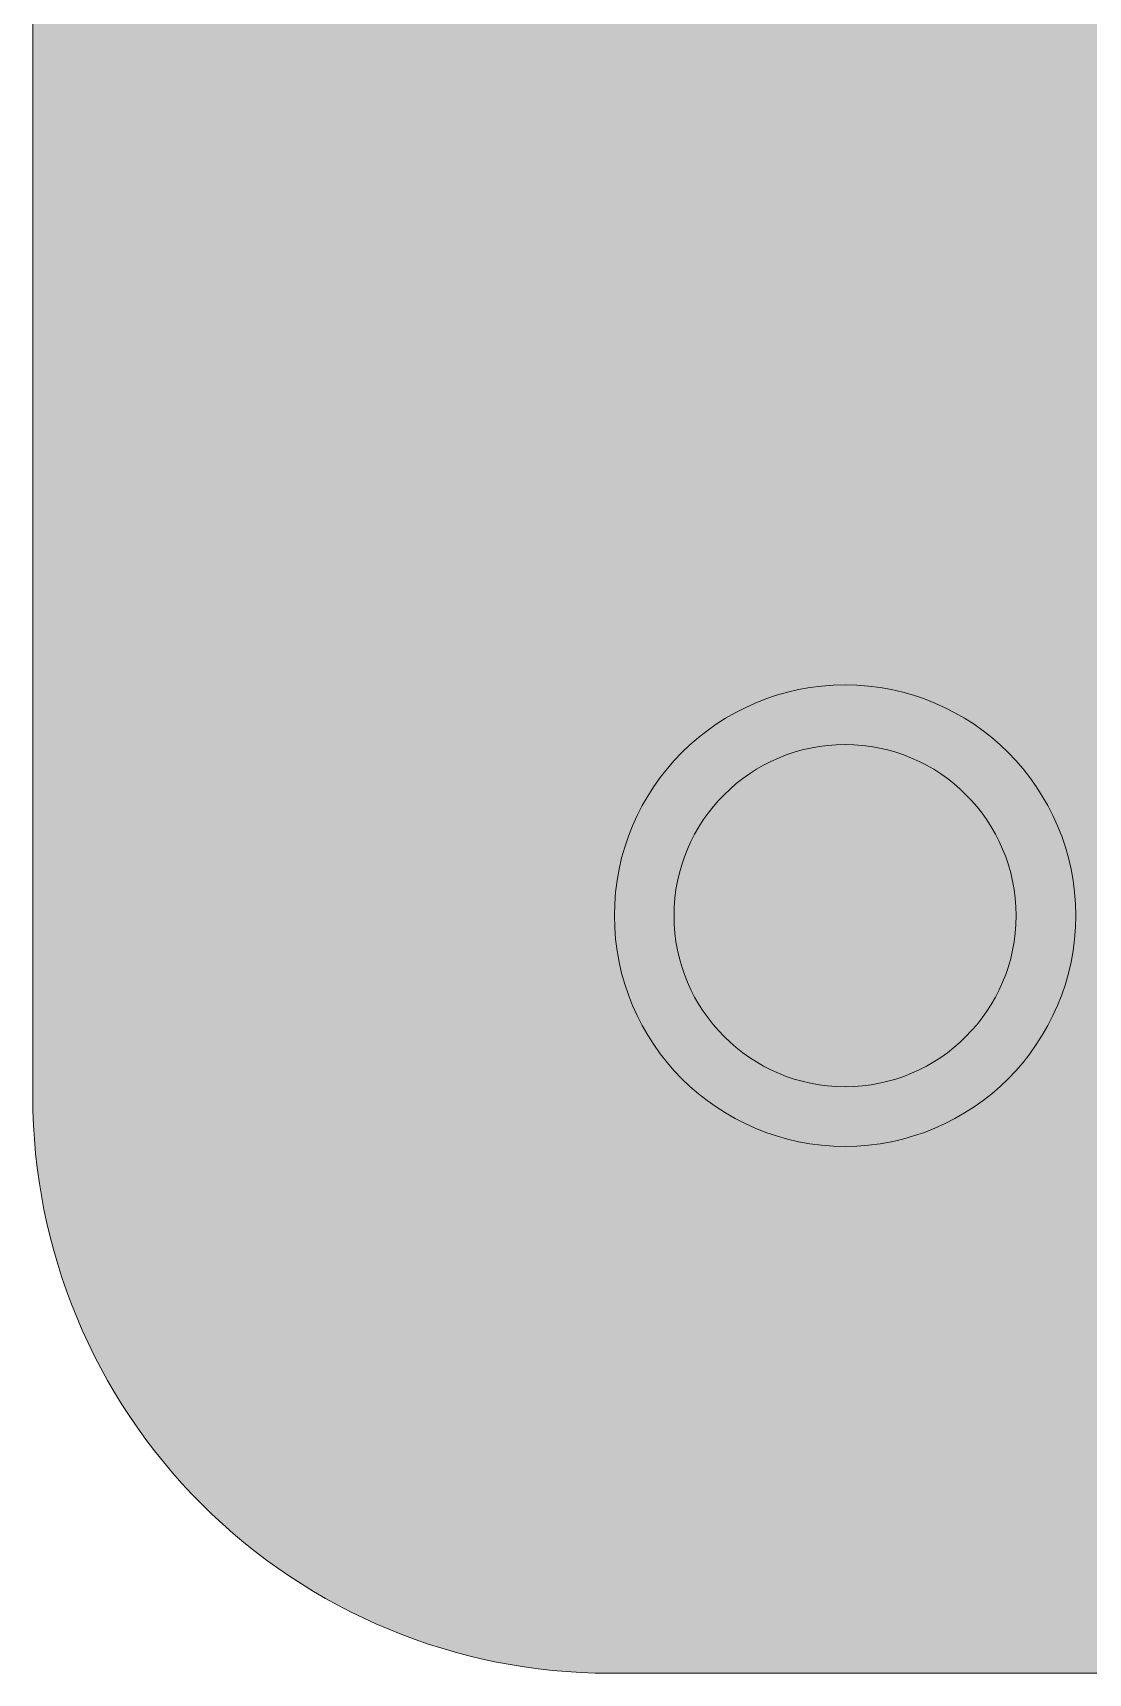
# Model space of a CAD drawing. Header units: millimetres. Extents: x -30 to 30, y -5.6 to 85.1.
# Drawn here: x -30 to -20.85, y 0 to 14.22 of the extents above; entities that cross this region are included whole.
import ezdxf

# ---------------------------------------------------------------- set-up
doc = ezdxf.new("R2010")
doc.units = ezdxf.units.MM
doc.layers.add('GREEN', color=7, linetype='Continuous', true_color=0x007f00)
doc.layers.add('GSCOLORFILL', color=7, linetype='Continuous', lineweight=0)

# ---------------------------------------------------------------- blocks, each defined once
blk = doc.blocks.new('MR-GM-32-5')
at = {"layer": 'GREEN'}
blk.add_hatch(color=256, dxfattribs=at).paths.add_polyline_path([(-24.991, 1), (24.999, 1, 0.414214), (28.999, 5), (28.999, 20, 0.414214), (24.999, 24), (-25.001, 24, 0.414214), (-29.001, 20), (-29.001, 5, 0.414214), (-25.001, 1), (-25.001, 2, -0.414214), (-28.001, 5), (-28.001, 20, -0.414214), (-25.001, 23), (24.999, 23, -0.414214), (27.999, 20), (27.999, 5, -0.414214), (24.999, 2), (-24.991, 2)])
at = {"layer": 'GREEN', "linetype": 'Continuous'}
blk.add_hatch(color=256, dxfattribs=at).paths.add_polyline_path([(-23.189, 13.325, 0.190476), (-23.189, 10.475, 0.827503), (-21.221, 10.85), (-21.221, 10.96), (-21.781, 10.96), (-21.781, 10.85, -0.827503), (-22.668, 10.681, -0.190476), (-22.668, 13.119, -0.827503), (-21.781, 12.95), (-21.221, 12.95, 0.827503)])
at = {"layer": 'GREEN', "lineweight": 9}
h = blk.add_hatch(color=256, dxfattribs=at)
h.paths.add_polyline_path([(-22.482, 7.419), (-22.497, 7.415), (-22.506, 7.414), (-22.518, 7.434), (-22.523, 7.451), (-22.549, 7.458), (-22.571, 7.457), (-22.594, 7.44), (-22.609, 7.421), (-22.621, 7.407), (-22.62, 7.431), (-22.604, 7.445), (-22.602, 7.457), (-22.599, 7.47), (-22.585, 7.495), (-22.561, 7.525), (-22.534, 7.546), (-22.518, 7.559), (-22.515, 7.569), (-22.525, 7.574), (-22.546, 7.572), (-22.579, 7.556), (-22.603, 7.532), (-22.612, 7.512), (-22.621, 7.484), (-22.629, 7.476), (-22.63, 7.481), (-22.613, 7.533), (-22.606, 7.559), (-22.595, 7.581), (-22.585, 7.599), (-22.563, 7.615), (-22.556, 7.622), (-22.557, 7.633), (-22.572, 7.637), (-22.586, 7.632), (-22.612, 7.614), (-22.625, 7.602), (-22.632, 7.574), (-22.64, 7.545), (-22.649, 7.528), (-22.652, 7.544), (-22.649, 7.592), (-22.636, 7.611), (-22.629, 7.625), (-22.629, 7.647), (-22.638, 7.648), (-22.648, 7.647), (-22.664, 7.632), (-22.669, 7.615), (-22.671, 7.596), (-22.673, 7.576), (-22.677, 7.568), (-22.689, 7.588), (-22.692, 7.597), (-22.687, 7.616), (-22.68, 7.641), (-22.677, 7.652), (-22.677, 7.671), (-22.695, 7.662), (-22.705, 7.641), (-22.713, 7.622), (-22.714, 7.604), (-22.719, 7.604), (-22.731, 7.615), (-22.727, 7.641), (-22.723, 7.667), (-22.727, 7.689), (-22.737, 7.693), (-22.75, 7.683), (-22.756, 7.669), (-22.755, 7.63), (-22.754, 7.616), (-22.764, 7.624), (-22.767, 7.63), (-22.764, 7.655), (-22.767, 7.675), (-22.779, 7.68), (-22.787, 7.673), (-22.793, 7.66), (-22.786, 7.643), (-22.784, 7.633), (-22.788, 7.625), (-22.796, 7.627), (-22.805, 7.637), (-22.806, 7.66), (-22.81, 7.676), (-22.819, 7.674), (-22.828, 7.664), (-22.825, 7.648), (-22.825, 7.633), (-22.829, 7.615), (-22.843, 7.609), (-22.828, 7.604), (-22.783, 7.595), (-22.738, 7.583), (-22.707, 7.563), (-22.682, 7.535), (-22.668, 7.502), (-22.655, 7.449), (-22.655, 7.391), (-22.659, 7.343), (-22.673, 7.296), (-22.699, 7.239), (-22.738, 7.181), (-22.769, 7.139), (-22.782, 7.135), (-22.787, 7.144), (-22.777, 7.168), (-22.761, 7.207), (-22.747, 7.231), (-22.747, 7.245), (-22.76, 7.251), (-22.782, 7.245), (-22.793, 7.241), (-22.795, 7.25), (-22.793, 7.271), (-22.788, 7.285), (-22.784, 7.287), (-22.764, 7.269), (-22.756, 7.267), (-22.75, 7.314), (-22.744, 7.36), (-22.754, 7.389), (-22.777, 7.41), (-22.805, 7.42), (-22.833, 7.42), (-22.874, 7.41), (-22.91, 7.394), (-22.934, 7.387), (-22.945, 7.384), (-22.944, 7.371), (-22.961, 7.322), (-22.973, 7.294), (-22.975, 7.265), (-22.971, 7.241), (-22.95, 7.217), (-22.925, 7.212), (-22.902, 7.22), (-22.884, 7.232), (-22.885, 7.258), (-22.901, 7.26), (-22.913, 7.254), (-22.917, 7.25), (-22.926, 7.26), (-22.929, 7.274), (-22.921, 7.287), (-22.897, 7.288), (-22.878, 7.287), (-22.878, 7.309), (-22.872, 7.324), (-22.865, 7.332), (-22.853, 7.329), (-22.846, 7.302), (-22.846, 7.286), (-22.837, 7.285), (-22.819, 7.282), (-22.811, 7.268), (-22.811, 7.249), (-22.816, 7.241), (-22.824, 7.241), (-22.833, 7.253), (-22.843, 7.259), (-22.852, 7.251), (-22.855, 7.236), (-22.846, 7.221), (-22.828, 7.22), (-22.804, 7.223), (-22.778, 7.23), (-22.77, 7.231), (-22.806, 7.153), (-22.973, 7.157), (-23.03, 7.149), (-23.109, 7.149), (-23.174, 7.154), (-23.179, 7.176), (-23.185, 7.195), (-23.192, 7.2), (-23.19, 7.214), (-23.173, 7.198), (-23.155, 7.191), (-23.125, 7.197), (-23.111, 7.214), (-23.111, 7.239), (-23.119, 7.255), (-23.13, 7.259), (-23.141, 7.249), (-23.156, 7.245), (-23.156, 7.265), (-23.147, 7.273), (-23.129, 7.282), (-23.123, 7.31), (-23.116, 7.323), (-23.097, 7.328), (-23.088, 7.306), (-23.084, 7.294), (-23.072, 7.29), (-23.054, 7.291), (-23.044, 7.276), (-23.045, 7.262), (-23.061, 7.262), (-23.067, 7.269), (-23.076, 7.271), (-23.086, 7.265), (-23.092, 7.255), (-23.086, 7.246), (-23.082, 7.225), (-23.069, 7.216), (-23.042, 7.217), (-23.03, 7.236), (-23.019, 7.262), (-23.014, 7.272), (-23.005, 7.265), (-23.007, 7.249), (-23.012, 7.237), (-23.013, 7.227), (-23.003, 7.231), (-22.994, 7.242), (-22.993, 7.259), (-22.995, 7.276), (-23.001, 7.304), (-23.001, 7.317), (-22.996, 7.328), (-22.977, 7.331), (-22.959, 7.35), (-22.957, 7.384), (-22.95, 7.406), (-22.941, 7.419), (-22.931, 7.419), (-22.921, 7.412), (-22.894, 7.42), (-22.861, 7.438), (-22.835, 7.443), (-22.801, 7.44), (-22.768, 7.435), (-22.742, 7.414), (-22.723, 7.387), (-22.721, 7.356), (-22.726, 7.332), (-22.735, 7.306), (-22.742, 7.283), (-22.745, 7.265), (-22.74, 7.265), (-22.727, 7.277), (-22.707, 7.279), (-22.687, 7.283), (-22.676, 7.299), (-22.672, 7.347), (-22.669, 7.385), (-22.684, 7.429), (-22.709, 7.465), (-22.749, 7.486), (-22.787, 7.498), (-22.819, 7.498), (-22.858, 7.489), (-22.892, 7.479), (-22.925, 7.466), (-22.939, 7.447), (-22.949, 7.465), (-22.954, 7.488), (-22.957, 7.498), (-22.962, 7.504), (-22.958, 7.512), (-22.945, 7.507), (-22.934, 7.505), (-22.927, 7.512), (-22.926, 7.539), (-22.926, 7.556), (-22.935, 7.562), (-22.945, 7.562), (-22.944, 7.596), (-22.99, 7.592), (-23.009, 7.593), (-23.019, 7.59), (-23.021, 7.577), (-23.014, 7.57), (-23.012, 7.565), (-23.017, 7.56), (-23.032, 7.558), (-23.042, 7.554), (-23.038, 7.517), (-23.035, 7.505), (-23.017, 7.505), (-23.009, 7.507), (-23.012, 7.486), (-23.021, 7.472), (-23.037, 7.475), (-23.06, 7.482), (-23.096, 7.496), (-23.124, 7.505), (-23.165, 7.504), (-23.199, 7.5), (-23.24, 7.482), (-23.275, 7.445), (-23.294, 7.408), (-23.304, 7.374), (-23.296, 7.331), (-23.295, 7.305), (-23.3, 7.305), (-23.316, 7.351), (-23.321, 7.399), (-23.317, 7.457), (-23.298, 7.512), (-23.272, 7.554), (-23.24, 7.579), (-23.204, 7.592), (-23.167, 7.595), (-23.114, 7.597), (-23.109, 7.602), (-23.115, 7.614), (-23.12, 7.619), (-23.144, 7.619), (-23.147, 7.622), (-23.144, 7.636), (-23.139, 7.653), (-23.139, 7.666), (-23.146, 7.67), (-23.155, 7.667), (-23.165, 7.666), (-23.175, 7.669), (-23.175, 7.678), (-23.183, 7.685), (-23.19, 7.685), (-23.201, 7.679), (-23.208, 7.678), (-23.227, 7.679), (-23.23, 7.685), (-23.24, 7.688), (-23.244, 7.682), (-23.25, 7.67), (-23.252, 7.662), (-23.257, 7.662), (-23.264, 7.671), (-23.273, 7.675), (-23.285, 7.678), (-23.295, 7.678), (-23.299, 7.666), (-23.287, 7.643), (-23.279, 7.62), (-23.281, 7.604), (-23.287, 7.579), (-23.295, 7.579), (-23.295, 7.601), (-23.289, 7.628), (-23.298, 7.65), (-23.314, 7.66), (-23.33, 7.661), (-23.335, 7.657), (-23.328, 7.642), (-23.319, 7.616), (-23.318, 7.595), (-23.321, 7.576), (-23.322, 7.56), (-23.328, 7.56), (-23.328, 7.581), (-23.332, 7.605), (-23.356, 7.629), (-23.37, 7.634), (-23.385, 7.63), (-23.387, 7.622), (-23.368, 7.595), (-23.353, 7.573), (-23.347, 7.551), (-23.349, 7.539), (-23.35, 7.526), (-23.345, 7.516), (-23.335, 7.495), (-23.339, 7.484), (-23.346, 7.481), (-23.359, 7.507), (-23.363, 7.536), (-23.369, 7.56), (-23.385, 7.573), (-23.399, 7.581), (-23.413, 7.585), (-23.429, 7.583), (-23.436, 7.572), (-23.427, 7.56), (-23.41, 7.531), (-23.39, 7.507), (-23.377, 7.486), (-23.376, 7.471), (-23.364, 7.453), (-23.347, 7.434), (-23.341, 7.424), (-23.347, 7.41), (-23.355, 7.415), (-23.364, 7.442), (-23.386, 7.461), (-23.408, 7.465), (-23.425, 7.461), (-23.437, 7.444), (-23.448, 7.425), (-23.452, 7.419), (-23.465, 7.419), (-23.475, 7.424), (-23.482, 7.428), (-23.487, 7.419), (-23.479, 7.398), (-23.464, 7.354), (-23.457, 7.331), (-23.457, 7.325), (-23.43, 7.331), (-23.427, 7.323), (-23.418, 7.341), (-23.414, 7.331), (-23.402, 7.334), (-23.392, 7.371), (-23.382, 7.406), (-23.356, 7.365), (-23.34, 7.329), (-23.358, 7.334), (-23.37, 7.338), (-23.387, 7.338), (-23.404, 7.325), (-23.418, 7.31), (-23.422, 7.299), (-23.416, 7.287), (-23.401, 7.279), (-23.388, 7.263), (-23.387, 7.246), (-23.391, 7.228), (-23.402, 7.216), (-23.464, 7.216), (-23.469, 7.226), (-23.464, 7.253), (-23.452, 7.263), (-23.447, 7.274), (-23.438, 7.274), (-23.432, 7.265), (-23.425, 7.283), (-23.436, 7.301), (-23.445, 7.31), (-23.456, 7.304), (-23.465, 7.283), (-23.484, 7.274), (-23.501, 7.279), (-23.492, 7.258), (-23.487, 7.23), (-23.471, 7.203), (-23.456, 7.186), (-23.455, 7.17), (-23.464, 7.152), (-23.445, 7.156), (-23.45, 7.137), (-23.428, 7.148), (-23.418, 7.163), (-23.415, 7.175), (-23.402, 7.166), (-23.397, 7.184), (-23.379, 7.214), (-23.369, 7.251), (-23.37, 7.274), (-23.373, 7.287), (-23.368, 7.301), (-23.344, 7.302), (-23.332, 7.277), (-23.293, 7.218), (-23.243, 7.144), (-23.224, 7.107), (-23.225, 7.102), (-23.24, 7.094), (-23.257, 7.078), (-23.258, 7.057), (-23.248, 7.037), (-23.234, 7.026), (-22.968, 7.017), (-22.756, 7.02), (-22.721, 7.033), (-22.717, 7.047), (-22.717, 7.073), (-22.732, 7.084), (-22.749, 7.103), (-22.749, 7.111), (-22.744, 7.126), (-22.678, 7.212), (-22.627, 7.273), (-22.616, 7.287), (-22.606, 7.285), (-22.597, 7.274), (-22.59, 7.244), (-22.585, 7.212), (-22.58, 7.205), (-22.569, 7.231), (-22.558, 7.254), (-22.558, 7.265), (-22.534, 7.258), (-22.518, 7.257), (-22.496, 7.244), (-22.495, 7.235), (-22.502, 7.214), (-22.521, 7.216), (-22.549, 7.211), (-22.561, 7.197), (-22.551, 7.171), (-22.537, 7.154), (-22.532, 7.166), (-22.52, 7.17), (-22.51, 7.167), (-22.502, 7.181), (-22.488, 7.213), (-22.47, 7.249), (-22.469, 7.277), (-22.488, 7.276), (-22.507, 7.279), (-22.534, 7.29), (-22.561, 7.314), (-22.572, 7.328), (-22.588, 7.334), (-22.611, 7.336), (-22.621, 7.336), (-22.615, 7.345), (-22.604, 7.36), (-22.595, 7.376), (-22.59, 7.385), (-22.578, 7.369), (-22.569, 7.339), (-22.563, 7.327), (-22.556, 7.327), (-22.557, 7.338), (-22.556, 7.35), (-22.546, 7.341), (-22.541, 7.322), (-22.538, 7.31), (-22.528, 7.314), (-22.516, 7.327), (-22.506, 7.319), (-22.505, 7.346), (-22.492, 7.371), (-22.488, 7.392), (-22.486, 7.403)])
h.paths.add_polyline_path([(-22.68, 7.384, -1), (-22.707, 7.384, -1)], flags=16)
h.paths.add_polyline_path([(-22.727, 7.421, -1), (-22.696, 7.421, -1)], flags=16)
h.paths.add_polyline_path([(-22.682, 7.342, -1), (-22.706, 7.342, -1)], flags=16)
h.paths.add_polyline_path([(-22.757, 7.453, -1), (-22.725, 7.453, -1)], flags=16)
h.paths.add_polyline_path([(-22.694, 7.3, -1), (-22.714, 7.3, -1)], flags=16)
h.paths.add_polyline_path([(-22.767, 7.382), (-22.793, 7.387), (-22.82, 7.382), (-22.851, 7.37), (-22.883, 7.365), (-22.91, 7.379), (-22.897, 7.384), (-22.86, 7.397), (-22.835, 7.411), (-22.801, 7.412), (-22.77, 7.392)], flags=16)
h.paths.add_polyline_path([(-22.8, 7.472, -1), (-22.771, 7.472, -1)], flags=16)
h.paths.add_polyline_path([(-22.841, 7.475, -1), (-22.817, 7.475, -1)], flags=16)
h.paths.add_polyline_path([(-22.89, 7.465, -1), (-22.858, 7.465, -1)], flags=16)
h.paths.add_polyline_path([(-22.925, 7.443, -1), (-22.899, 7.443, -1)], flags=17)
h.paths.add_polyline_path([(-22.814, 7.134), (-22.801, 7.123), (-22.797, 7.103), (-22.83, 7.094), (-22.883, 7.096), (-22.933, 7.1), (-22.999, 7.105), (-23.037, 7.101), (-23.028, 7.094), (-23.014, 7.075), (-23, 7.048), (-22.998, 7.037), (-23.016, 7.034), (-23.04, 7.032), (-23.053, 7.046), (-23.068, 7.048), (-23.083, 7.068), (-23.09, 7.087), (-23.087, 7.1), (-23.07, 7.101), (-23.072, 7.106), (-23.101, 7.107), (-23.114, 7.102), (-23.143, 7.103), (-23.181, 7.106), (-23.193, 7.111), (-23.189, 7.126), (-23.173, 7.134), (-23.156, 7.138), (-23.116, 7.138), (-23.107, 7.135), (-23.1, 7.134), (-23.086, 7.137), (-23.086, 7.125), (-23.079, 7.117), (-23.068, 7.112), (-23.06, 7.116), (-23.056, 7.133), (-23.037, 7.137), (-22.984, 7.142), (-22.927, 7.137), (-22.933, 7.126), (-22.936, 7.12), (-22.916, 7.119), (-22.91, 7.138), (-22.834, 7.138)], flags=16)
h.paths.add_polyline_path([(-22.94, 7.53), (-22.953, 7.522), (-22.961, 7.535), (-22.949, 7.548), (-22.941, 7.544)], flags=16)
h.paths.add_polyline_path([(-22.97, 7.496), (-22.998, 7.495), (-22.98, 7.513)], flags=16)
h.paths.add_polyline_path([(-22.976, 7.526), (-22.982, 7.519), (-22.989, 7.544), (-22.973, 7.541)], flags=16)
h.paths.add_polyline_path([(-22.959, 7.577), (-22.962, 7.572), (-22.976, 7.558), (-22.991, 7.558), (-22.996, 7.576), (-22.977, 7.581)], flags=16)
h.paths.add_polyline_path([(-22.838, 7.075), (-22.827, 7.057), (-22.825, 7.04), (-22.835, 7.036), (-22.844, 7.041), (-22.839, 7.052), (-22.846, 7.066), (-22.855, 7.07), (-22.86, 7.064), (-22.867, 7.069), (-22.874, 7.069), (-22.881, 7.056), (-22.881, 7.046), (-22.883, 7.042), (-22.903, 7.061), (-22.91, 7.073), (-22.908, 7.084), (-22.865, 7.082)], flags=16)
h.paths.add_polyline_path([(-23.009, 7.522), (-23.022, 7.521), (-23.022, 7.542), (-23.008, 7.541)], flags=16)
h.paths.add_polyline_path([(-23.046, 7.401), (-23.083, 7.417), (-23.12, 7.425), (-23.147, 7.428), (-23.175, 7.426), (-23.215, 7.399), (-23.23, 7.366), (-23.227, 7.318), (-23.21, 7.287), (-23.207, 7.258), (-23.215, 7.259), (-23.243, 7.311), (-23.252, 7.362), (-23.24, 7.399), (-23.222, 7.426), (-23.181, 7.442), (-23.138, 7.448), (-23.095, 7.438), (-23.056, 7.419)], flags=16)
h.paths.add_polyline_path([(-23.068, 7.453, -1), (-23.045, 7.453, -1)], flags=16)
h.paths.add_polyline_path([(-23.108, 7.467, -1), (-23.081, 7.467, -1)], flags=16)
h.paths.add_polyline_path([(-23.147, 7.48, -1), (-23.124, 7.48, -1)], flags=16)
h.paths.add_polyline_path([(-23.198, 7.477, -1), (-23.162, 7.477, -1)], flags=16)
h.paths.add_polyline_path([(-23.243, 7.457, -1), (-23.209, 7.457, -1)], flags=16)
h.paths.add_polyline_path([(-23.272, 7.428, -1), (-23.241, 7.428, -1)], flags=16)
h.paths.add_polyline_path([(-23.28, 7.305, -1), (-23.251, 7.305, -1)], flags=16)
h.paths.add_polyline_path([(-23.288, 7.388, -1), (-23.262, 7.388, -1)], flags=16)
h.paths.add_polyline_path([(-23.295, 7.35, -1), (-23.262, 7.35, -1)], flags=17)
h.paths.add_polyline_path([(-23.187, 7.065), (-23.181, 7.05), (-23.199, 7.043), (-23.217, 7.046), (-23.234, 7.059), (-23.23, 7.074), (-23.215, 7.079), (-23.197, 7.078)], flags=16)
h = blk.add_hatch(color=256, dxfattribs=at)
h.paths.add_polyline_path([(-23.692, 6.587), (-23.663, 6.613), (-23.648, 6.666), (-23.631, 6.73), (-23.614, 6.727), (-23.616, 6.669), (-23.646, 6.506), (-23.643, 6.486), (-23.616, 6.483), (-23.611, 6.462), (-23.602, 6.424), (-23.605, 6.366), (-23.628, 6.259), (-23.651, 6.192), (-23.657, 6.122), (-23.672, 5.98), (-23.686, 5.89), (-23.628, 5.872), (-23.523, 5.861), (-23.465, 5.843), (-23.465, 5.834), (-23.59, 5.834), (-23.648, 5.849), (-23.704, 5.863), (-23.701, 5.942), (-23.698, 5.997), (-23.692, 6.134), (-23.683, 6.262), (-23.71, 6.137), (-23.727, 6.035), (-23.736, 5.893), (-23.75, 5.861), (-23.771, 5.834), (-23.771, 5.814), (-23.753, 5.808), (-23.736, 5.832), (-23.587, 5.826), (-23.538, 5.823), (-23.462, 5.817), (-23.413, 5.814), (-23.372, 5.802), (-23.346, 5.829), (-23.329, 5.829), (-23.297, 5.808), (-23.23, 5.785), (-23.143, 5.753), (-23.07, 5.73), (-23.102, 5.762), (-23.154, 5.8), (-23.206, 5.84), (-23.352, 5.843), (-23.369, 5.852), (-23.448, 5.866), (-23.529, 5.869), (-23.657, 5.884), (-23.657, 5.977), (-23.637, 6.195), (-23.616, 6.247), (-23.59, 6.346), (-23.585, 6.407), (-23.59, 6.483), (-23.619, 6.541), (-23.611, 6.631), (-23.59, 6.738), (-23.558, 6.741), (-23.515, 6.738), (-23.483, 6.718), (-23.48, 6.698), (-23.489, 6.52), (-23.471, 6.366), (-23.436, 6.23), (-23.372, 6.084), (-23.282, 5.951), (-23.16, 5.82), (-23.076, 5.759), (-23.012, 5.712), (-22.968, 5.704), (-22.922, 5.707), (-22.846, 5.733), (-22.744, 5.782), (-22.669, 5.826), (-22.642, 5.826), (-22.596, 5.794), (-22.581, 5.794), (-22.48, 5.8), (-22.372, 5.808), (-22.282, 5.814), (-22.276, 5.811), (-22.293, 5.802), (-22.334, 5.797), (-22.395, 5.794), (-22.491, 5.797), (-22.535, 5.788), (-22.561, 5.776), (-22.578, 5.753), (-22.578, 5.736), (-22.558, 5.721), (-22.474, 5.721), (-22.442, 5.73), (-22.212, 5.736), (-22.209, 5.739), (-22.209, 5.756), (-22.206, 5.765), (-22.195, 5.785), (-22.189, 5.788), (-22.183, 5.776), (-22.174, 5.75), (-22.151, 5.739), (-22.11, 5.736), (-22.081, 5.73), (-21.991, 5.715), (-21.901, 5.715), (-21.745, 5.712, 0.002397), (-21.737, 5.724), (-21.814, 5.724), (-21.939, 5.73), (-22.014, 5.753), (-22.064, 5.782), (-22.09, 5.814), (-22.099, 5.863), (-22.11, 5.843), (-22.168, 5.846), (-22.186, 5.983), (-22.189, 6.125), (-22.192, 6.137), (-22.168, 6.163), (-22.157, 6.154), (-22.136, 6.09), (-22.125, 6.012), (-22.119, 5.983), (-22.113, 5.988), (-22.116, 6.113), (-22.101, 6.076), (-22.093, 5.997), (-22.084, 5.91), (-22.067, 5.852), (-22.049, 5.811), (-22.011, 5.776), (-21.947, 5.753), (-21.863, 5.744), (-21.75, 5.739), (-21.729, 5.737, 0.005175), (-21.712, 5.762), (-21.726, 5.765), (-21.863, 5.765), (-21.939, 5.779), (-22, 5.814), (-22.029, 5.861), (-22.035, 5.919), (-22.038, 6.195), (-22.032, 6.346), (-22.046, 6.445), (-22.107, 6.631), (-22.16, 6.77), (-22.163, 6.799), (-22.16, 6.84), (-22.157, 6.92), (-22.174, 7.022), (-22.174, 7.095), (-22.151, 7.197), (-22.142, 7.284), (-22.136, 7.319), (-22.136, 7.359), (-22.148, 7.374), (-22.151, 7.377), (-22.177, 7.359), (-22.192, 7.324), (-22.203, 7.31), (-22.224, 7.319), (-22.25, 7.365), (-22.267, 7.385), (-22.279, 7.38), (-22.282, 7.342), (-22.279, 7.295), (-22.279, 7.272), (-22.29, 7.249), (-22.314, 7.237), (-22.32, 7.22), (-22.32, 7.205), (-22.293, 7.191), (-22.282, 7.179), (-22.276, 7.15), (-22.285, 7.144), (-22.305, 7.144), (-22.317, 7.167), (-22.322, 7.17), (-22.337, 7.188), (-22.354, 7.185), (-22.36, 7.162), (-22.349, 7.135), (-22.314, 7.127), (-22.29, 7.124), (-22.29, 7.106), (-22.302, 7.069), (-22.328, 7.028), (-22.357, 6.996), (-22.369, 6.987), (-22.381, 7.005), (-22.427, 7.051), (-22.474, 7.083), (-22.535, 7.106), (-22.604, 7.13), (-22.634, 7.135), (-22.657, 7.124), (-22.642, 7.106), (-22.59, 7.063), (-22.514, 7.028), (-22.477, 6.993), (-22.459, 6.967), (-22.453, 6.938), (-22.462, 6.912), (-22.485, 6.88), (-22.497, 6.883), (-22.494, 6.909), (-22.517, 6.944), (-22.543, 6.967), (-22.575, 6.973), (-22.604, 6.967), (-22.628, 6.952), (-22.642, 6.941), (-23.334, 6.938), (-23.352, 6.952), (-23.369, 6.973), (-23.404, 6.976), (-23.439, 6.958), (-23.462, 6.926), (-23.468, 6.903), (-23.468, 6.891), (-23.477, 6.88), (-23.497, 6.877), (-23.512, 6.891), (-23.529, 6.944), (-23.529, 6.961), (-23.526, 6.984), (-23.486, 7.013), (-23.436, 7.051), (-23.337, 7.109), (-23.329, 7.121), (-23.334, 7.133), (-23.346, 7.138), (-23.395, 7.127), (-23.491, 7.092), (-23.541, 7.063), (-23.59, 7.025), (-23.611, 7.005), (-23.637, 7.022), (-23.657, 7.066), (-23.675, 7.103), (-23.678, 7.121), (-23.666, 7.133), (-23.651, 7.135), (-23.622, 7.141), (-23.614, 7.159), (-23.614, 7.176), (-23.622, 7.191), (-23.643, 7.205), (-23.654, 7.223), (-23.654, 7.243), (-23.678, 7.266), (-23.692, 7.272), (-23.698, 7.275), (-23.695, 7.292), (-23.683, 7.327), (-23.683, 7.351), (-23.692, 7.383), (-23.709, 7.394), (-23.721, 7.365), (-23.741, 7.336), (-23.75, 7.316), (-23.771, 7.319), (-23.779, 7.339), (-23.797, 7.368), (-23.817, 7.383), (-23.832, 7.38), (-23.84, 7.353), (-23.837, 7.316), (-23.823, 7.269), (-23.817, 7.249), (-23.817, 7.214), (-23.817, 7.153), (-23.805, 7.092), (-23.803, 7.057), (-23.808, 7.013), (-23.817, 6.981), (-23.82, 6.874), (-23.835, 6.798), (-23.867, 6.691), (-23.919, 6.548), (-23.954, 6.432), (-23.965, 6.333), (-23.962, 6.263), (-23.96, 6.098), (-23.965, 6.035), (-23.968, 5.948), (-23.98, 5.872), (-24.006, 5.823), (-24.05, 5.791), (-24.12, 5.773), (-24.209, 5.773, 0.017479), (-24.151, 5.688), (-24.108, 5.686), (-24.009, 5.68), (-23.817, 5.648), (-23.637, 5.631), (-23.317, 5.625), (-22.956, 5.631), (-22.578, 5.622), (-22.36, 5.634), (-22.04, 5.651), (-21.848, 5.672), (-21.776, 5.68), (-21.768, 5.68, 0.005366), (-21.75, 5.706), (-21.968, 5.695), (-22.023, 5.698), (-22.087, 5.704), (-22.133, 5.695), (-22.171, 5.701), (-22.229, 5.692), (-22.27, 5.695), (-22.352, 5.701), (-22.491, 5.686), (-22.73, 5.695), (-22.826, 5.692), (-22.892, 5.663), (-22.939, 5.663), (-23.009, 5.666), (-23.073, 5.689), (-23.148, 5.698), (-23.427, 5.689), (-23.733, 5.692), (-23.887, 5.709), (-24.053, 5.721), (-23.887, 5.741), (-23.747, 5.747), (-23.605, 5.741), (-23.448, 5.73), (-23.425, 5.756), (-23.43, 5.765), (-23.486, 5.802), (-23.541, 5.805), (-23.669, 5.808), (-23.71, 5.814), (-23.68, 5.794), (-23.634, 5.791), (-23.561, 5.788), (-23.547, 5.77), (-23.73, 5.779), (-23.75, 5.768), (-23.806, 5.765), (-23.82, 5.776), (-23.823, 5.805), (-23.82, 5.837), (-23.806, 5.843), (-23.808, 5.811), (-23.8, 5.782), (-23.788, 5.776), (-23.776, 5.785), (-23.779, 5.8), (-23.791, 5.826), (-23.788, 5.875), (-23.776, 5.991), (-23.762, 6.05), (-23.727, 6.122), (-23.71, 6.192), (-23.692, 6.279), (-23.692, 6.384), (-23.669, 6.387), (-23.678, 6.43), (-23.704, 6.483), (-23.704, 6.494), (-23.689, 6.512), (-23.683, 6.535), (-23.71, 6.555), (-23.71, 6.57)])
h.paths.add_polyline_path([(-23.733, 6.806), (-23.75, 6.824), (-23.753, 6.847), (-23.742, 6.853), (-23.724, 6.864), (-23.71, 6.891), (-23.701, 6.911), (-23.701, 6.931), (-23.704, 6.946), (-23.718, 6.978), (-23.718, 6.986), (-23.701, 6.966), (-23.698, 6.978), (-23.698, 7.018), (-23.698, 7.071), (-23.675, 7.042), (-23.619, 6.984), (-23.617, 6.963), (-23.614, 6.934), (-23.585, 6.876), (-23.567, 6.835), (-23.593, 6.838), (-23.611, 6.829), (-23.622, 6.841), (-23.654, 6.864), (-23.657, 6.844), (-23.672, 6.835), (-23.695, 6.844), (-23.71, 6.864), (-23.721, 6.847), (-23.718, 6.827), (-23.683, 6.821), (-23.643, 6.809), (-23.611, 6.795), (-23.573, 6.789), (-23.547, 6.795), (-23.503, 6.8), (-23.471, 6.783), (-23.477, 6.76), (-23.538, 6.766), (-23.622, 6.774), (-23.637, 6.789), (-23.654, 6.8), (-23.698, 6.798)], flags=16)
h.paths.add_polyline_path([(-23.454, 6.585), (-23.445, 6.696), (-23.419, 6.713), (-23.422, 6.734), (-23.422, 6.766), (-23.419, 6.786), (-23.425, 6.8), (-23.439, 6.809), (-23.436, 6.882), (-23.433, 6.911), (-23.404, 6.922), (-23.393, 6.917), (-23.387, 6.905), (-22.811, 6.911), (-22.619, 6.905), (-22.587, 6.905), (-22.552, 6.896), (-22.538, 6.879), (-22.529, 6.85), (-22.523, 6.818), (-22.526, 6.803), (-22.541, 6.806), (-22.555, 6.798), (-22.564, 6.771), (-22.552, 6.745), (-22.549, 6.716), (-22.549, 6.704), (-22.529, 6.681), (-22.535, 6.588), (-22.538, 6.484), (-22.552, 6.364), (-22.57, 6.263), (-22.59, 6.222), (-22.657, 6.242), (-22.642, 6.269), (-22.619, 6.312), (-22.619, 6.335), (-22.657, 6.341), (-22.686, 6.37), (-22.721, 6.388), (-22.756, 6.388), (-22.762, 6.405), (-22.776, 6.425), (-22.796, 6.434), (-22.805, 6.44), (-22.808, 6.46), (-22.84, 6.46), (-22.843, 6.472), (-22.869, 6.46), (-22.89, 6.455), (-22.898, 6.455), (-22.901, 6.466), (-22.98, 6.428), (-23.009, 6.399), (-23.058, 6.344), (-23.113, 6.295), (-23.137, 6.277), (-23.163, 6.277), (-23.172, 6.286), (-23.177, 6.332), (-23.166, 6.396), (-23.131, 6.498), (-23.096, 6.629), (-23.076, 6.699), (-23.079, 6.748), (-23.079, 6.783), (-23.099, 6.815), (-23.122, 6.829), (-23.157, 6.827), (-23.186, 6.809), (-23.198, 6.789), (-23.221, 6.763), (-23.259, 6.736), (-23.241, 6.734), (-23.204, 6.736), (-23.163, 6.739), (-23.137, 6.731), (-23.137, 6.699), (-23.16, 6.611), (-23.209, 6.475), (-23.244, 6.385), (-23.273, 6.321), (-23.288, 6.274), (-23.297, 6.245), (-23.352, 6.234), (-23.396, 6.21), (-23.433, 6.315), (-23.454, 6.446)], flags=16)
h.paths.add_polyline_path([(-23.826, 6.151), (-23.811, 6.125), (-23.811, 6.032), (-23.82, 5.959), (-23.835, 5.887), (-23.84, 5.846), (-23.864, 5.843), (-23.896, 5.837), (-23.875, 5.959), (-23.867, 6.087), (-23.864, 6.14), (-23.84, 6.14)], flags=16)
h.paths.add_polyline_path([(-23.913, 6.035), (-23.91, 5.954), (-23.901, 5.939), (-23.904, 5.91), (-23.907, 5.843), (-23.925, 5.8), (-23.983, 5.756), (-24.064, 5.744), (-24.117, 5.739), (-24.143, 5.744), (-24.047, 5.759), (-23.983, 5.782), (-23.942, 5.823), (-23.933, 5.907)], flags=16)
h.paths.add_polyline_path([(-23.678, 7.167), (-23.68, 7.19), (-23.678, 7.199), (-23.666, 7.187), (-23.66, 7.184), (-23.646, 7.193), (-23.654, 7.167), (-23.669, 7.167)], flags=16)
h.paths.add_polyline_path([(-23.744, 7.207), (-23.762, 7.219), (-23.753, 7.234), (-23.742, 7.222)], flags=16)
h.paths.add_polyline_path([(-23.34, 6.108), (-23.308, 6.119), (-23.253, 6.119), (-23.215, 6.113), (-23.151, 6.102), (-23.09, 6.102), (-23.041, 6.119), (-23.006, 6.122), (-22.965, 6.119), (-22.922, 6.108), (-22.855, 6.099), (-22.82, 6.102), (-22.788, 6.119), (-22.741, 6.122), (-22.683, 6.116), (-22.657, 6.105), (-22.637, 6.099), (-22.654, 6.052), (-22.674, 6.035), (-22.695, 6.041), (-22.727, 6.052), (-22.767, 6.05), (-22.817, 6.041), (-22.895, 6.041), (-22.936, 6.047), (-23.006, 6.052), (-23.035, 6.047), (-23.093, 6.032), (-23.157, 6.035), (-23.215, 6.038), (-23.262, 6.05), (-23.291, 6.05), (-23.308, 6.044)], flags=16)
h.paths.add_polyline_path([(-22.988, 6.358), (-22.965, 6.39), (-22.898, 6.407), (-22.855, 6.407), (-22.895, 6.387), (-22.942, 6.381)], flags=16)
h.paths.add_polyline_path([(-22.878, 6.256), (-22.834, 6.273), (-22.817, 6.259), (-22.858, 6.241)], flags=16)
h.paths.add_polyline_path([(-22.892, 5.77), (-22.826, 5.826), (-22.73, 5.919), (-22.645, 6.023), (-22.587, 6.116), (-22.538, 6.256), (-22.514, 6.451), (-22.491, 6.706), (-22.485, 6.724), (-22.416, 6.738), (-22.392, 6.733), (-22.381, 6.64), (-22.369, 6.584), (-22.372, 6.523), (-22.375, 6.48), (-22.395, 6.43), (-22.404, 6.393), (-22.398, 6.294), (-22.366, 6.206), (-22.352, 6.157), (-22.337, 6.055), (-22.331, 5.991), (-22.334, 5.907), (-22.343, 5.875), (-22.363, 5.872), (-22.5, 5.858), (-22.584, 5.846), (-22.68, 5.837), (-22.776, 5.832), (-22.802, 5.834), (-22.823, 5.808)], flags=16)
h.paths.add_polyline_path([(-22.482, 6.777), (-22.471, 6.789), (-22.45, 6.783), (-22.407, 6.783), (-22.36, 6.786), (-22.346, 6.8), (-22.36, 6.798), (-22.372, 6.803), (-22.381, 6.829), (-22.386, 6.853), (-22.386, 6.882), (-22.381, 6.911), (-22.375, 6.937), (-22.369, 6.966), (-22.363, 6.972), (-22.331, 6.998), (-22.311, 7.027), (-22.288, 7.062), (-22.279, 7.103), (-22.273, 7.123), (-22.25, 7.146), (-22.241, 7.143), (-22.261, 7.109), (-22.261, 7.085), (-22.256, 7.062), (-22.261, 7.033), (-22.267, 6.954), (-22.285, 6.876), (-22.299, 6.861), (-22.305, 6.85), (-22.32, 6.827), (-22.323, 6.803), (-22.317, 6.798), (-22.296, 6.798), (-22.27, 6.806), (-22.261, 6.821), (-22.256, 6.841), (-22.256, 6.859), (-22.256, 6.876), (-22.241, 6.867), (-22.232, 6.838), (-22.241, 6.809), (-22.267, 6.792), (-22.308, 6.786), (-22.323, 6.777), (-22.241, 6.768), (-22.197, 6.78), (-22.186, 6.783), (-22.195, 6.763), (-22.224, 6.754), (-22.468, 6.754)], flags=16)
h.paths.add_polyline_path([(-22.378, 6.433), (-22.363, 6.48), (-22.334, 6.509), (-22.337, 6.52), (-22.354, 6.608), (-22.363, 6.683), (-22.36, 6.73), (-22.32, 6.741), (-22.296, 6.706), (-22.273, 6.689), (-22.267, 6.666), (-22.276, 6.648), (-22.282, 6.596), (-22.241, 6.596), (-22.25, 6.529), (-22.276, 6.483), (-22.314, 6.433), (-22.317, 6.401), (-22.305, 6.395), (-22.29, 6.401), (-22.299, 6.366), (-22.311, 6.346), (-22.308, 6.285), (-22.288, 6.212), (-22.261, 6.166), (-22.247, 6.163), (-22.241, 6.177), (-22.241, 6.206), (-22.232, 6.236), (-22.224, 6.236), (-22.218, 6.215), (-22.212, 6.186), (-22.221, 6.16), (-22.235, 6.151), (-22.259, 6.154), (-22.267, 6.134), (-22.259, 6.093), (-22.232, 6.061), (-22.221, 6.023), (-22.224, 5.773), (-22.27, 5.765), (-22.343, 5.762), (-22.404, 5.762), (-22.445, 5.744), (-22.468, 5.75), (-22.468, 5.765), (-22.456, 5.773), (-22.421, 5.776), (-22.372, 5.782), (-22.325, 5.785), (-22.285, 5.791), (-22.253, 5.811), (-22.256, 5.884), (-22.259, 5.983), (-22.273, 6.079), (-22.296, 6.189), (-22.32, 6.279), (-22.328, 6.279), (-22.317, 6.16), (-22.311, 6.09), (-22.302, 6), (-22.296, 5.861), (-22.334, 5.849), (-22.381, 5.843), (-22.439, 5.826), (-22.509, 5.814), (-22.538, 5.829), (-22.532, 5.843), (-22.439, 5.846), (-22.384, 5.858), (-22.325, 5.863), (-22.311, 5.881), (-22.314, 5.965), (-22.322, 6.099), (-22.34, 6.204), (-22.366, 6.262), (-22.381, 6.323), (-22.384, 6.381)], flags=16)
h.paths.add_polyline_path([(-22.247, 7.219), (-22.227, 7.231), (-22.224, 7.222), (-22.227, 7.21), (-22.238, 7.21)], flags=16)
h = blk.add_hatch(color=256, dxfattribs=at)
h.paths.add_polyline_path([(-21.642, 5.73), (-21.659, 5.753), (-21.712, 5.762, -0.005175), (-21.729, 5.737), (-21.689, 5.733), (-21.703, 5.724), (-21.737, 5.724, -0.002567), (-21.746, 5.712), (-21.741, 5.707), (-21.75, 5.706, -0.005366), (-21.768, 5.68), (-21.686, 5.68), (-21.662, 5.686)])
h.paths.add_polyline_path([(-24.209, 5.773), (-24.21, 5.773), (-24.262, 5.77), (-24.329, 5.765), (-24.358, 5.75), (-24.37, 5.727), (-24.343, 5.698), (-24.259, 5.692), (-24.151, 5.688, -0.017479)])
h.paths.add_polyline_path([(-24.239, 5.724), (-24.285, 5.718), (-24.306, 5.736), (-24.233, 5.739)], flags=16)
at = {"layer": 'GSCOLORFILL', "true_color": 0xf5f5f5, "transparency": 33554687}
blk.add_hatch(color=7, dxfattribs=at).paths.add_polyline_path([(-25, 0), (25, 0, 0.414214), (30, 5), (30, 20, 0.414214), (25, 25), (-25, 25, 0.414214), (-30, 20), (-30, 5, 0.414214)])
at = {"layer": 'GREEN', "lineweight": 9}
for radius in [2, 1.483]:
    blk.add_circle((-22.957, 6.567), radius, dxfattribs=at)
at = {"layer": 'GSCOLORFILL', "color": 4}
blk.add_lwpolyline([(-25, 0), (25, 0, 0.414214), (30, 5), (30, 20, 0.414214), (25, 25), (-25, 25, 0.414214), (-30, 20), (-30, 5, 0.414214), (-25, 0)], format="xyb", close=True, dxfattribs=at)

msp = doc.modelspace()

# ---------------------------------------------------------------- block references
at = {"layer": 'GSCOLORFILL'}
msp.add_blockref('MR-GM-32-5', (0, 0), dxfattribs=at)

doc.saveas('drawing.dxf')
